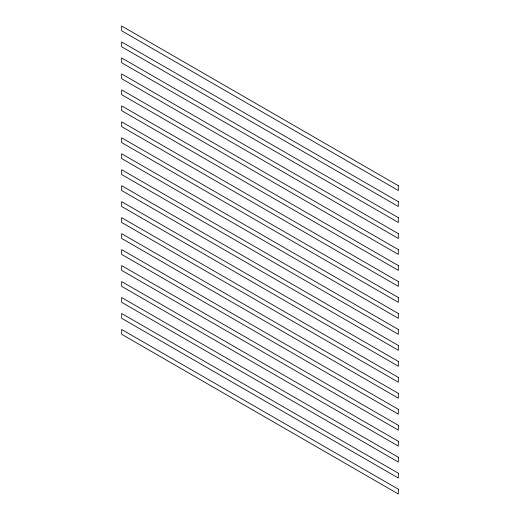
<?xml version="1.0" encoding="UTF-8"?>
<svg xmlns="http://www.w3.org/2000/svg" width="520" height="520" viewBox="0 0 520 520"><rect width="100%" height="100%" fill="white"/><g stroke="black" fill="none" stroke-linecap="round" stroke-linejoin="round"><path stroke-width="0.78" d="M398.326 185.725L121.674 26L121.674 30.79L398.326 190.515L398.326 185.725M398.326 201.695L121.674 41.97L121.674 46.768L398.326 206.492L398.326 201.695M398.326 217.672L121.674 57.948L121.674 62.738L398.326 222.463L398.326 217.672M398.326 233.643L121.674 73.918L121.674 78.709L398.326 238.433L398.326 233.643M398.326 249.619L121.674 89.888L121.674 94.685L398.326 254.41L398.326 249.619M398.326 265.59L121.674 105.866L121.674 110.656L398.326 270.381L398.326 265.59M398.326 281.561L121.674 121.836L121.674 126.627L398.326 286.351L398.326 281.561M398.326 297.538L121.674 137.806L121.674 142.603L398.326 302.328L398.326 297.538M398.326 313.508L121.674 153.784L121.674 158.574L398.326 318.298L398.326 313.508M398.326 329.478L121.674 169.754L121.674 174.544L398.326 334.276L398.326 329.478M398.326 345.456L121.674 185.725L121.674 190.522L398.326 350.246L398.326 345.456M398.326 361.426L121.674 201.702L121.674 206.492L398.326 366.216L398.326 361.426M398.326 377.397L121.674 217.672L121.674 222.463L398.326 382.194L398.326 377.397M398.326 393.374L121.674 233.649L121.674 238.44L398.326 398.164L398.326 393.374M398.326 409.344L121.674 249.619L121.674 254.41L398.326 414.135L398.326 409.344M398.326 425.315L121.674 265.59L121.674 270.381L398.326 430.112L398.326 425.315M398.326 441.291L121.674 281.567L121.674 286.358L398.326 446.082L398.326 441.291M398.326 457.262L121.674 297.538L121.674 302.328L398.326 462.053L398.326 457.262M398.326 473.232L121.674 313.508L121.674 318.305L398.326 478.029L398.326 473.232M398.326 489.209L121.674 329.485L121.674 334.276L398.326 494L398.326 489.209"/></g></svg>
